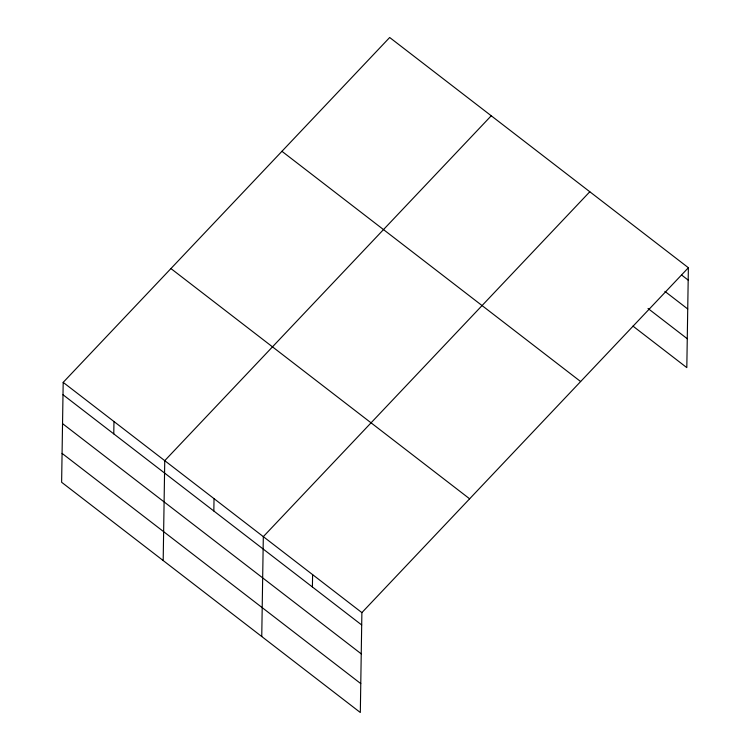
<?xml version="1.0" encoding="UTF-8"?>
<svg xmlns="http://www.w3.org/2000/svg" width="750" height="750" viewBox="0 0 750 750"><rect width="100%" height="100%" fill="white"/><g stroke="black" fill="none" stroke-linecap="round" stroke-linejoin="round"><path stroke-width="1.12" d="M63.188 382.378L61.622 482.269L360.319 712.5L361.884 612.619L688.378 267.731L389.681 37.5L63.188 382.378L361.884 612.619M113.775 433.884L113.972 421.519M163.181 560.55L164.747 460.659L491.241 115.781M213.834 511.013L214.031 498.647M261.75 636.525L263.316 536.644L589.809 191.756M312.403 586.987L312.6 574.631M688.378 267.731L686.812 367.622L632.962 326.109M681.797 275.175L688.181 280.097M664.913 291.394L687.731 308.981M648.019 308.484L687.263 338.738M281.944 151.312L580.631 381.544M170.934 268.575L469.631 498.806M63 394.744L361.688 624.975M62.541 423.628L361.238 653.859M62.081 453.384L360.769 683.616"/></g></svg>
